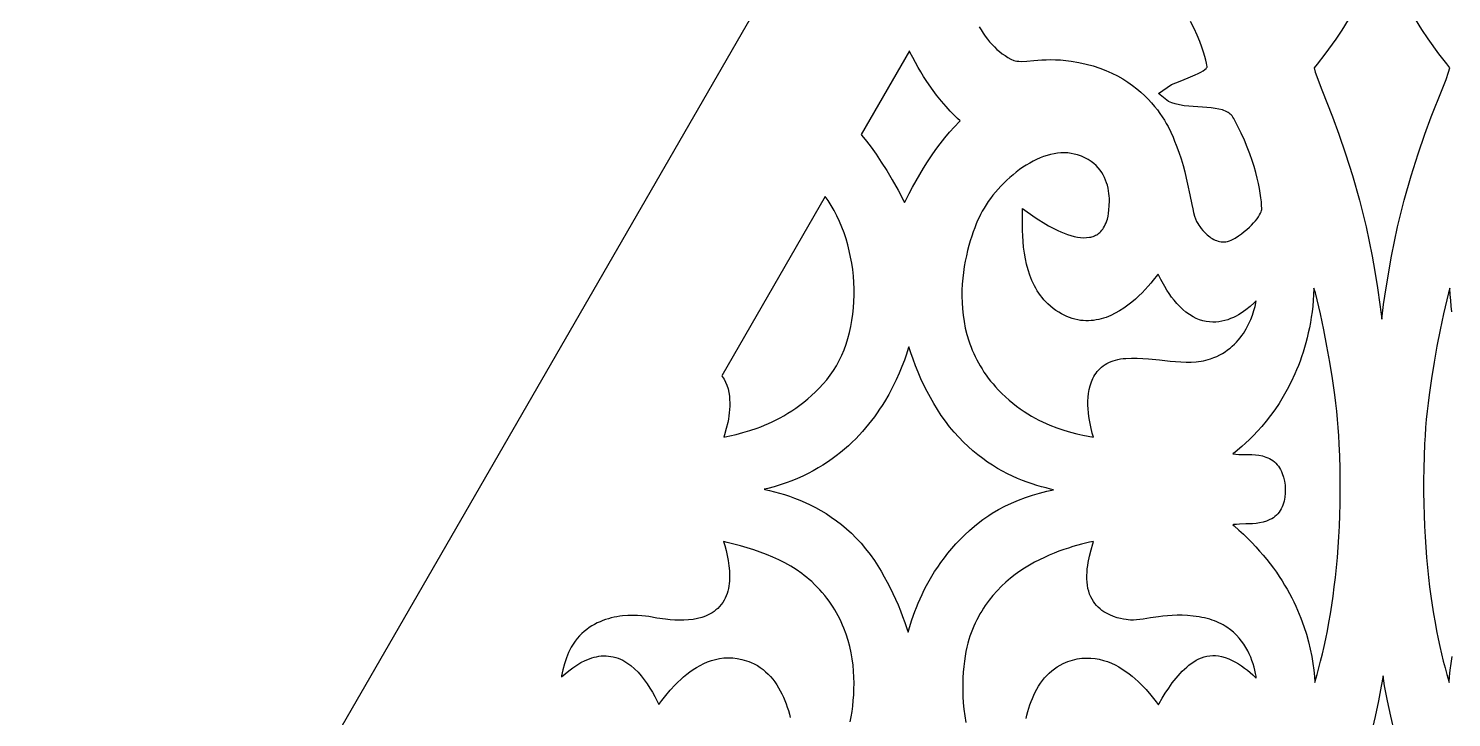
# Model space of a CAD drawing. Extents: x -70 to 70, y -120 to 124.
# Drawn here: x -70.4 to 3.6, y 30.6 to 66.4 of the extents above; entities that cross this region are included whole.
import ezdxf

# ---------------------------------------------------------------- set-up
doc = ezdxf.new("R2010")
doc.units = 0
doc.header["$MEASUREMENT"] = 0
doc.layers.add('LAYER_1', color=18, linetype='CONTINUOUS')

msp = doc.modelspace()

# ---------------------------------------------------------------- linework, layer by layer
at = {"layer": 'LAYER_1'}
for points in [[(-70.39, 1.95), (0, 123.868), (70.39, 1.95)], [(-20.983, 66.493), (-20.88, 66.326), (-20.774, 66.165), (-20.664, 66.008), (-20.55, 65.858), (-20.432, 65.713), (-20.31, 65.576), (-20.183, 65.445), (-20.052, 65.321), (-19.917, 65.205), (-19.776, 65.096), (-19.631, 64.995), (-19.48, 64.903), (-19.324, 64.819), (-19.169, 64.747), (-19.101, 64.724), (-19.021, 64.709), (-18.918, 64.7), (-18.798, 64.698), (-18.495, 64.712), (-18.135, 64.74), (-17.722, 64.769), (-17.494, 64.78), (-17.256, 64.785), (-17.006, 64.782), (-16.745, 64.77), (-16.474, 64.747), (-16.192, 64.712), (-15.795, 64.642), (-15.416, 64.558), (-15.056, 64.458), (-14.713, 64.346), (-14.388, 64.221), (-14.08, 64.084), (-13.788, 63.938), (-13.513, 63.783), (-13.254, 63.62), (-13.011, 63.45), (-12.783, 63.275), (-12.57, 63.095), (-12.372, 62.912), (-12.187, 62.728), (-12.016, 62.542), (-11.858, 62.356), (-11.713, 62.172), (-11.58, 61.99), (-11.459, 61.812), (-11.349, 61.639), (-11.25, 61.471), (-11.16, 61.309), (-11.013, 61.015), (-10.899, 60.759), (-10.818, 60.553), (-10.742, 60.338), (-10.607, 59.981), (-10.486, 59.625), (-10.381, 59.281), (-10.289, 58.949), (-10.21, 58.63), (-10.141, 58.324), (-10.025, 57.761), (-9.926, 57.262), (-9.88, 57.041), (-9.832, 56.841), (-9.783, 56.662), (-9.732, 56.508), (-9.678, 56.379), (-9.617, 56.268), (-9.566, 56.19), (-9.512, 56.113), (-9.44, 56.018), (-9.351, 55.912), (-9.247, 55.8), (-9.129, 55.688), (-8.997, 55.581), (-8.931, 55.534), (-8.86, 55.489), (-8.787, 55.449), (-8.713, 55.413), (-8.637, 55.382), (-8.56, 55.357), (-8.482, 55.337), (-8.403, 55.324), (-8.321, 55.318), (-8.238, 55.319), (-8.153, 55.328), (-8.064, 55.344), (-7.972, 55.371), (-7.876, 55.408), (-7.775, 55.456), (-7.668, 55.519), (-7.505, 55.627), (-7.348, 55.739), (-7.2, 55.853), (-7.062, 55.967), (-6.935, 56.081), (-6.818, 56.194), (-6.711, 56.306), (-6.617, 56.414), (-6.533, 56.52), (-6.462, 56.621), (-6.403, 56.715), (-6.357, 56.803), (-6.323, 56.881), (-6.301, 56.947), (-6.291, 57), (-6.288, 57.047), (-6.295, 57.211), (-6.31, 57.403), (-6.333, 57.615), (-6.365, 57.844), (-6.407, 58.09), (-6.459, 58.352), (-6.523, 58.631), (-6.599, 58.924), (-6.688, 59.232), (-6.791, 59.554), (-6.908, 59.889), (-7.042, 60.236), (-7.191, 60.595), (-7.359, 60.966), (-7.544, 61.347), (-7.746, 61.734), (-7.787, 61.803), (-7.829, 61.86), (-7.876, 61.913), (-7.926, 61.96), (-7.982, 62.004), (-8.042, 62.044), (-8.108, 62.081), (-8.179, 62.115), (-8.256, 62.146), (-8.335, 62.172), (-8.517, 62.219), (-8.713, 62.255), (-8.922, 62.281), (-9.376, 62.315), (-9.848, 62.343), (-10.088, 62.362), (-10.326, 62.39), (-10.562, 62.43), (-10.791, 62.485), (-10.971, 62.544), (-11.139, 62.609), (-11.659, 63.025), (-10.981, 63.492), (-10.526, 63.67), (-10.11, 63.834), (-9.744, 63.989), (-9.589, 64.062), (-9.452, 64.135), (-9.337, 64.204), (-9.247, 64.269), (-9.178, 64.331), (-9.16, 64.352), (-9.145, 64.373), (-9.135, 64.389), (-9.129, 64.402), (-9.127, 64.411), (-9.126, 64.411), (-9.127, 64.422), (-9.136, 64.491), (-9.157, 64.607), (-9.193, 64.761), (-9.244, 64.953), (-9.314, 65.179), (-9.402, 65.438), (-9.512, 65.728), (-9.645, 66.049), (-9.803, 66.399), (-9.988, 66.776)], [(-1.796, 66.856), (-2.124, 66.325), (-2.441, 65.849), (-3.004, 65.079), (-3.417, 64.558), (-3.568, 64.364), (-3.512, 64.133), (-3.17, 63.226), (-2.612, 61.815), (-2.281, 60.92), (-1.93, 59.901), (-1.57, 58.759), (-1.213, 57.491), (-0.87, 56.099), (-0.552, 54.582), (-0.405, 53.775), (-0.269, 52.937), (-0.145, 52.068), (-0.05, 51.305), (0.043, 52.066), (0.168, 52.936), (0.45, 54.579), (0.768, 56.096), (1.112, 57.489), (1.47, 58.757), (1.832, 59.9), (2.184, 60.919), (2.518, 61.814), (3.081, 63.228), (3.287, 63.747), (3.424, 64.131), (3.483, 64.365), (3.331, 64.562), (2.918, 65.089), (2.354, 65.868), (2.036, 66.348), (1.706, 66.883)], [(3.592, 51.692), (3.558, 51.981), (3.53, 52.275), (3.509, 52.576), (3.494, 52.882), (3.493, 52.919), (3.417, 52.665), (3.322, 52.309), (3.236, 51.95), (3.156, 51.588), (2.981, 50.749), (2.815, 49.907), (2.663, 49.063), (2.525, 48.218), (2.405, 47.37), (2.352, 46.947), (2.305, 46.523), (2.263, 46.098), (2.227, 45.674), (2.198, 45.249), (2.175, 44.824), (2.149, 44.177), (2.132, 43.543), (2.123, 42.921), (2.123, 42.311), (2.13, 41.714), (2.145, 41.129), (2.168, 40.557), (2.197, 39.998), (2.232, 39.451), (2.274, 38.917), (2.322, 38.397), (2.376, 37.889), (2.434, 37.394), (2.498, 36.913), (2.566, 36.444), (2.638, 35.989), (2.715, 35.547), (2.795, 35.119), (2.878, 34.704), (2.964, 34.303), (3.053, 33.915), (3.144, 33.541), (3.237, 33.181), (3.331, 32.835), (3.427, 32.502), (3.448, 32.434), (3.469, 32.739), (3.502, 33.07), (3.548, 33.417), (3.607, 33.779)], [(-27.674, 30.387), (-27.626, 30.648), (-27.584, 30.919), (-27.548, 31.199), (-27.518, 31.486), (-27.496, 31.781), (-27.483, 32.082), (-27.479, 32.388), (-27.486, 32.699), (-27.503, 33.014), (-27.533, 33.331), (-27.575, 33.651), (-27.631, 33.972), (-27.702, 34.294), (-27.788, 34.615), (-27.89, 34.936), (-28.009, 35.257), (-28.075, 35.414), (-28.145, 35.572), (-28.221, 35.729), (-28.301, 35.885), (-28.386, 36.041), (-28.476, 36.195), (-28.571, 36.349), (-28.672, 36.501), (-28.778, 36.652), (-28.889, 36.801), (-29.006, 36.95), (-29.129, 37.096), (-29.257, 37.242), (-29.392, 37.385), (-29.533, 37.527), (-29.679, 37.667), (-29.805, 37.78), (-29.934, 37.889), (-30.066, 37.994), (-30.2, 38.095), (-30.481, 38.29), (-30.772, 38.471), (-31.073, 38.64), (-31.383, 38.796), (-31.701, 38.942), (-32.027, 39.077), (-32.359, 39.202), (-32.696, 39.318), (-33.037, 39.426), (-33.381, 39.525), (-33.728, 39.618), (-34.074, 39.704), (-34.26, 39.746), (-34.201, 39.541), (-34.134, 39.286), (-34.074, 39.026), (-34.023, 38.761), (-33.983, 38.494), (-33.957, 38.227), (-33.946, 37.96), (-33.954, 37.699), (-33.966, 37.565), (-33.983, 37.435), (-34.007, 37.307), (-34.037, 37.18), (-34.075, 37.055), (-34.12, 36.933), (-34.172, 36.814), (-34.233, 36.697), (-34.303, 36.585), (-34.381, 36.477), (-34.469, 36.375), (-34.565, 36.279), (-34.658, 36.197), (-34.754, 36.123), (-34.854, 36.055), (-34.957, 35.994), (-35.062, 35.939), (-35.17, 35.89), (-35.279, 35.846), (-35.394, 35.807), (-35.618, 35.746), (-35.85, 35.702), (-36.085, 35.675), (-36.323, 35.661), (-36.561, 35.659), (-36.799, 35.668), (-37.036, 35.686), (-37.272, 35.711), (-37.726, 35.775), (-38.153, 35.85), (-38.319, 35.876), (-38.512, 35.898), (-38.733, 35.912), (-38.977, 35.916), (-39.24, 35.907), (-39.519, 35.883), (-39.66, 35.865), (-39.804, 35.841), (-39.95, 35.813), (-40.096, 35.779), (-40.243, 35.74), (-40.39, 35.694), (-40.536, 35.643), (-40.681, 35.584), (-40.824, 35.519), (-40.966, 35.447), (-41.105, 35.368), (-41.241, 35.28), (-41.373, 35.185), (-41.502, 35.081), (-41.627, 34.969), (-41.748, 34.847), (-41.863, 34.716), (-41.974, 34.575), (-42.079, 34.423), (-42.179, 34.26), (-42.251, 34.126), (-42.317, 33.989), (-42.378, 33.847), (-42.433, 33.702), (-42.484, 33.554), (-42.529, 33.405), (-42.611, 33.093), (-42.678, 32.775), (-42.689, 32.714), (-42.5, 32.879), (-42.305, 33.039), (-42.102, 33.19), (-41.892, 33.33), (-41.675, 33.458), (-41.452, 33.571), (-41.226, 33.664), (-41.106, 33.705), (-40.987, 33.739), (-40.866, 33.767), (-40.744, 33.789), (-40.621, 33.804), (-40.497, 33.811), (-40.372, 33.811), (-40.246, 33.803), (-40.12, 33.786), (-39.994, 33.76), (-39.866, 33.726), (-39.743, 33.684), (-39.623, 33.635), (-39.506, 33.58), (-39.394, 33.519), (-39.285, 33.453), (-39.18, 33.382), (-39.076, 33.304), (-38.886, 33.141), (-38.706, 32.961), (-38.538, 32.769), (-38.38, 32.566), (-38.233, 32.356), (-38.094, 32.14), (-37.963, 31.92), (-37.838, 31.697), (-37.626, 31.288), (-37.472, 31.495), (-37.266, 31.757), (-37.033, 32.033), (-36.776, 32.311), (-36.635, 32.452), (-36.49, 32.59), (-36.338, 32.725), (-36.179, 32.855), (-36.014, 32.981), (-35.843, 33.101), (-35.665, 33.214), (-35.481, 33.318), (-35.291, 33.413), (-35.094, 33.497), (-34.89, 33.569), (-34.681, 33.628), (-34.465, 33.672), (-34.244, 33.7), (-34.018, 33.711), (-33.787, 33.703), (-33.552, 33.676), (-33.313, 33.628), (-33.075, 33.56), (-32.95, 33.516), (-32.826, 33.467), (-32.663, 33.392), (-32.505, 33.305), (-32.354, 33.208), (-32.21, 33.102), (-32.074, 32.988), (-31.945, 32.865), (-31.823, 32.736), (-31.708, 32.599), (-31.599, 32.456), (-31.497, 32.308), (-31.402, 32.154), (-31.312, 31.996), (-31.228, 31.833), (-31.151, 31.666), (-31.078, 31.496), (-31.011, 31.322), (-30.95, 31.146), (-30.893, 30.968), (-30.842, 30.787), (-30.795, 30.604)], [(-18.542, 30.558), (-18.499, 30.738), (-18.451, 30.916), (-18.399, 31.091), (-18.342, 31.264), (-18.279, 31.435), (-18.212, 31.603), (-18.139, 31.768), (-18.06, 31.929), (-17.975, 32.086), (-17.885, 32.239), (-17.788, 32.387), (-17.685, 32.529), (-17.575, 32.666), (-17.458, 32.796), (-17.335, 32.92), (-17.204, 33.036), (-17.066, 33.144), (-16.921, 33.243), (-16.769, 33.333), (-16.611, 33.412), (-16.487, 33.467), (-16.365, 33.515), (-16.243, 33.556), (-16.119, 33.594), (-15.882, 33.649), (-15.644, 33.684), (-15.41, 33.699), (-15.179, 33.694), (-14.954, 33.672), (-14.733, 33.633), (-14.519, 33.578), (-14.31, 33.51), (-14.107, 33.429), (-13.911, 33.337), (-13.721, 33.235), (-13.537, 33.124), (-13.36, 33.005), (-13.188, 32.88), (-13.024, 32.75), (-12.866, 32.615), (-12.714, 32.477), (-12.568, 32.336), (-12.299, 32.055), (-12.057, 31.776), (-11.842, 31.51), (-11.663, 31.272), (-11.624, 31.341), (-11.47, 31.605), (-11.304, 31.873), (-11.127, 32.141), (-10.938, 32.403), (-10.739, 32.658), (-10.53, 32.897), (-10.419, 33.013), (-10.307, 33.123), (-10.191, 33.227), (-10.072, 33.326), (-9.95, 33.418), (-9.824, 33.503), (-9.694, 33.58), (-9.561, 33.648), (-9.424, 33.707), (-9.283, 33.756), (-9.138, 33.793), (-8.99, 33.818), (-8.839, 33.829), (-8.686, 33.826), (-8.531, 33.809), (-8.378, 33.776), (-8.19, 33.719), (-8.009, 33.652), (-7.833, 33.574), (-7.663, 33.486), (-7.499, 33.391), (-7.339, 33.288), (-7.185, 33.178), (-7.034, 33.063), (-6.889, 32.943), (-6.746, 32.818), (-6.572, 32.655), (-6.587, 32.751), (-6.615, 32.902), (-6.65, 33.061), (-6.692, 33.225), (-6.741, 33.393), (-6.798, 33.563), (-6.863, 33.735), (-6.938, 33.908), (-7.022, 34.079), (-7.115, 34.249), (-7.22, 34.416), (-7.335, 34.579), (-7.463, 34.737), (-7.602, 34.889), (-7.755, 35.034), (-7.921, 35.171), (-8.105, 35.302), (-8.198, 35.362), (-8.299, 35.42), (-8.403, 35.476), (-8.512, 35.529), (-8.625, 35.579), (-8.742, 35.626), (-8.864, 35.67), (-8.991, 35.711), (-9.122, 35.748), (-9.259, 35.782), (-9.401, 35.812), (-9.547, 35.838), (-9.85, 35.879), (-10.141, 35.905), (-10.42, 35.917), (-10.689, 35.918), (-10.947, 35.909), (-11.194, 35.892), (-11.43, 35.869), (-11.654, 35.841), (-12.076, 35.779), (-12.454, 35.72), (-12.631, 35.696), (-12.799, 35.679), (-12.962, 35.67), (-13.11, 35.674), (-13.227, 35.682), (-13.338, 35.694), (-13.475, 35.715), (-13.634, 35.747), (-13.811, 35.792), (-14, 35.854), (-14.194, 35.935), (-14.297, 35.986), (-14.397, 36.041), (-14.496, 36.104), (-14.595, 36.173), (-14.691, 36.25), (-14.784, 36.334), (-14.874, 36.427), (-14.959, 36.528), (-15.039, 36.638), (-15.112, 36.757), (-15.178, 36.884), (-15.235, 37.02), (-15.284, 37.164), (-15.323, 37.317), (-15.352, 37.478), (-15.371, 37.647), (-15.379, 37.821), (-15.379, 37.993), (-15.372, 38.163), (-15.358, 38.332), (-15.337, 38.5), (-15.31, 38.668), (-15.245, 38.994), (-15.164, 39.316), (-15.074, 39.632), (-15.036, 39.756), (-15.236, 39.713), (-15.652, 39.611), (-16.105, 39.485), (-16.34, 39.412), (-16.582, 39.332), (-16.829, 39.244), (-17.08, 39.148), (-17.334, 39.043), (-17.59, 38.929), (-17.846, 38.806), (-18.103, 38.672), (-18.359, 38.529), (-18.613, 38.374), (-18.864, 38.209), (-19.111, 38.031), (-19.354, 37.842), (-19.591, 37.64), (-19.821, 37.425), (-20.045, 37.197), (-20.26, 36.955), (-20.466, 36.698), (-20.663, 36.425), (-20.756, 36.285), (-20.847, 36.139), (-20.935, 35.99), (-21.02, 35.836), (-21.102, 35.678), (-21.181, 35.517), (-21.257, 35.35), (-21.329, 35.18), (-21.397, 35.004), (-21.462, 34.826), (-21.515, 34.659), (-21.567, 34.472), (-21.617, 34.263), (-21.664, 34.036), (-21.707, 33.792), (-21.745, 33.531), (-21.778, 33.256), (-21.803, 32.967), (-21.822, 32.667), (-21.831, 32.356), (-21.832, 32.036), (-21.823, 31.708), (-21.802, 31.374), (-21.771, 31.035), (-21.726, 30.692), (-21.669, 30.346)], [(0.606, 29.853), (0.414, 30.68), (0.245, 31.478), (0.098, 32.249), (0.014, 32.771), (-0.075, 32.24), (-0.222, 31.468), (-0.393, 30.668), (-0.588, 29.841)]]:
    msp.add_lwpolyline(points, dxfattribs=at)
for points in [[(-24.574, 65.175), (-24.605, 65.237), (-27.113, 60.892), (-27.067, 60.837), (-26.841, 60.553), (-26.598, 60.231), (-26.339, 59.869), (-26.067, 59.467), (-25.784, 59.023), (-25.491, 58.536), (-25.19, 58.005), (-24.885, 57.429), (-24.854, 57.366), (-24.796, 57.485), (-24.624, 57.824), (-24.445, 58.161), (-24.26, 58.495), (-24.069, 58.827), (-23.87, 59.154), (-23.664, 59.478), (-23.451, 59.796), (-23.23, 60.109), (-23, 60.416), (-22.763, 60.716), (-22.516, 61.01), (-22.261, 61.295), (-21.997, 61.572), (-21.962, 61.606), (-22.103, 61.73), (-22.28, 61.9), (-22.479, 62.104), (-22.699, 62.344), (-22.937, 62.623), (-23.19, 62.941), (-23.455, 63.3), (-23.728, 63.7), (-23.868, 63.918), (-24.009, 64.147), (-24.15, 64.386), (-24.291, 64.638), (-24.433, 64.9)], [(-17.61, 52.308), (-17.707, 52.421), (-17.798, 52.538), (-17.883, 52.658), (-17.963, 52.782), (-18.038, 52.909), (-18.109, 53.039), (-18.174, 53.171), (-18.236, 53.308), (-18.344, 53.581), (-18.436, 53.864), (-18.513, 54.152), (-18.577, 54.444), (-18.628, 54.739), (-18.667, 55.035), (-18.696, 55.331), (-18.716, 55.625), (-18.728, 55.915), (-18.733, 56.202), (-18.729, 57.061), (-18.066, 56.592), (-17.881, 56.467), (-17.645, 56.318), (-17.368, 56.156), (-17.057, 55.991), (-16.895, 55.913), (-16.727, 55.838), (-16.556, 55.768), (-16.383, 55.706), (-16.211, 55.651), (-16.039, 55.606), (-15.87, 55.571), (-15.706, 55.548), (-15.546, 55.537), (-15.394, 55.539), (-15.246, 55.556), (-15.181, 55.569), (-15.115, 55.586), (-15.05, 55.606), (-14.988, 55.63), (-14.928, 55.659), (-14.87, 55.691), (-14.814, 55.727), (-14.76, 55.768), (-14.707, 55.813), (-14.655, 55.864), (-14.605, 55.921), (-14.557, 55.984), (-14.51, 56.053), (-14.465, 56.13), (-14.422, 56.213), (-14.382, 56.305), (-14.344, 56.404), (-14.311, 56.505), (-14.278, 56.647), (-14.253, 56.791), (-14.23, 56.977), (-14.213, 57.196), (-14.208, 57.444), (-14.211, 57.571), (-14.219, 57.704), (-14.233, 57.84), (-14.253, 57.978), (-14.28, 58.117), (-14.313, 58.256), (-14.354, 58.394), (-14.404, 58.531), (-14.462, 58.665), (-14.529, 58.797), (-14.606, 58.925), (-14.693, 59.049), (-14.792, 59.169), (-14.902, 59.284), (-15.025, 59.393), (-15.162, 59.497), (-15.314, 59.594), (-15.482, 59.683), (-15.667, 59.765), (-15.869, 59.837), (-16.036, 59.883), (-16.204, 59.916), (-16.375, 59.936), (-16.549, 59.944), (-16.724, 59.939), (-16.902, 59.923), (-17.081, 59.896), (-17.262, 59.857), (-17.443, 59.807), (-17.626, 59.748), (-17.808, 59.678), (-17.99, 59.598), (-18.171, 59.509), (-18.351, 59.411), (-18.53, 59.306), (-18.706, 59.192), (-18.88, 59.071), (-19.051, 58.943), (-19.218, 58.809), (-19.382, 58.669), (-19.542, 58.524), (-19.697, 58.375), (-19.847, 58.221), (-19.992, 58.063), (-20.131, 57.903), (-20.263, 57.74), (-20.389, 57.575), (-20.509, 57.408), (-20.621, 57.241), (-20.725, 57.074), (-20.821, 56.907), (-20.909, 56.74), (-20.981, 56.593), (-21.056, 56.429), (-21.133, 56.248), (-21.21, 56.052), (-21.288, 55.842), (-21.365, 55.617), (-21.44, 55.38), (-21.513, 55.131), (-21.581, 54.871), (-21.644, 54.6), (-21.702, 54.32), (-21.753, 54.031), (-21.797, 53.735), (-21.832, 53.431), (-21.857, 53.121), (-21.873, 52.806), (-21.877, 52.486), (-21.869, 52.162), (-21.847, 51.835), (-21.813, 51.505), (-21.763, 51.175), (-21.697, 50.843), (-21.615, 50.511), (-21.516, 50.178), (-21.46, 50.015), (-21.399, 49.85), (-21.333, 49.686), (-21.262, 49.523), (-21.186, 49.36), (-21.105, 49.197), (-21.018, 49.036), (-20.927, 48.875), (-20.829, 48.716), (-20.726, 48.557), (-20.618, 48.4), (-20.503, 48.244), (-20.383, 48.089), (-20.256, 47.935), (-20.123, 47.783), (-19.983, 47.633), (-19.795, 47.442), (-19.606, 47.262), (-19.415, 47.092), (-19.224, 46.932), (-19.031, 46.782), (-18.838, 46.641), (-18.645, 46.508), (-18.452, 46.384), (-18.259, 46.268), (-18.066, 46.16), (-17.875, 46.06), (-17.684, 45.966), (-17.495, 45.879), (-17.31, 45.799), (-16.939, 45.656), (-16.581, 45.535), (-16.235, 45.433), (-15.903, 45.347), (-15.589, 45.276), (-15.039, 45.168), (-15.1, 45.386), (-15.177, 45.706), (-15.245, 46.059), (-15.274, 46.249), (-15.297, 46.443), (-15.314, 46.64), (-15.323, 46.841), (-15.324, 47.043), (-15.314, 47.246), (-15.293, 47.449), (-15.259, 47.65), (-15.211, 47.848), (-15.146, 48.042), (-15.066, 48.226), (-15.015, 48.321), (-14.962, 48.41), (-14.903, 48.496), (-14.838, 48.579), (-14.768, 48.659), (-14.692, 48.736), (-14.611, 48.808), (-14.524, 48.876), (-14.432, 48.94), (-14.334, 48.998), (-14.23, 49.052), (-14.121, 49.1), (-14.007, 49.142), (-13.888, 49.179), (-13.764, 49.21), (-13.634, 49.235), (-13.499, 49.254), (-13.357, 49.268), (-13.063, 49.281), (-12.768, 49.28), (-12.474, 49.267), (-12.182, 49.246), (-11.608, 49.188), (-11.042, 49.127), (-10.765, 49.102), (-10.492, 49.084), (-10.223, 49.075), (-9.959, 49.077), (-9.698, 49.094), (-9.573, 49.107), (-9.447, 49.125), (-9.322, 49.147), (-9.199, 49.174), (-9.077, 49.206), (-8.957, 49.243), (-8.788, 49.305), (-8.628, 49.372), (-8.475, 49.446), (-8.33, 49.526), (-8.193, 49.611), (-8.062, 49.702), (-7.939, 49.797), (-7.822, 49.897), (-7.711, 50), (-7.606, 50.107), (-7.508, 50.217), (-7.415, 50.33), (-7.328, 50.446), (-7.246, 50.563), (-7.17, 50.682), (-7.1, 50.8), (-6.972, 51.044), (-6.863, 51.284), (-6.773, 51.519), (-6.699, 51.746), (-6.64, 51.959), (-6.595, 52.156), (-6.576, 52.255), (-6.692, 52.144), (-6.899, 51.962), (-7.122, 51.785), (-7.243, 51.698), (-7.367, 51.615), (-7.496, 51.536), (-7.628, 51.462), (-7.766, 51.393), (-7.907, 51.331), (-8.053, 51.276), (-8.203, 51.229), (-8.357, 51.192), (-8.515, 51.165), (-8.677, 51.149), (-8.841, 51.146), (-9.009, 51.156), (-9.178, 51.18), (-9.348, 51.219), (-9.519, 51.273), (-9.691, 51.344), (-9.861, 51.431), (-10.05, 51.546), (-10.228, 51.674), (-10.396, 51.813), (-10.553, 51.962), (-10.702, 52.119), (-10.842, 52.283), (-10.974, 52.454), (-11.099, 52.63), (-11.217, 52.81), (-11.33, 52.994), (-11.536, 53.364), (-11.679, 53.644), (-11.711, 53.6), (-11.928, 53.323), (-12.056, 53.169), (-12.195, 53.01), (-12.345, 52.846), (-12.505, 52.679), (-12.676, 52.512), (-12.857, 52.346), (-13.048, 52.184), (-13.248, 52.026), (-13.458, 51.877), (-13.676, 51.737), (-13.904, 51.609), (-14.14, 51.494), (-14.381, 51.397), (-14.509, 51.354), (-14.637, 51.317), (-14.766, 51.286), (-14.897, 51.26), (-15.03, 51.24), (-15.164, 51.226), (-15.3, 51.219), (-15.438, 51.219), (-15.576, 51.227), (-15.716, 51.242), (-15.856, 51.265), (-15.997, 51.296), (-16.138, 51.335), (-16.28, 51.383), (-16.422, 51.44), (-16.563, 51.505), (-16.704, 51.58), (-16.844, 51.664), (-16.985, 51.757), (-17.124, 51.86), (-17.263, 51.972), (-17.401, 52.095), (-17.508, 52.199)], [(-34.349, 48.359), (-34.328, 48.331), (-34.237, 48.189), (-34.157, 48.034), (-34.088, 47.867), (-34.031, 47.689), (-33.988, 47.498), (-33.959, 47.298), (-33.945, 47.124), (-33.939, 46.953), (-33.94, 46.782), (-33.949, 46.612), (-33.964, 46.443), (-33.986, 46.275), (-34.013, 46.108), (-34.045, 45.94), (-34.121, 45.615), (-34.212, 45.294), (-34.25, 45.176), (-34.241, 45.178), (-33.939, 45.242), (-33.614, 45.317), (-33.268, 45.407), (-32.904, 45.515), (-32.523, 45.644), (-32.331, 45.715), (-32.134, 45.794), (-31.934, 45.879), (-31.733, 45.97), (-31.53, 46.069), (-31.326, 46.175), (-31.121, 46.289), (-30.915, 46.411), (-30.709, 46.542), (-30.503, 46.682), (-30.298, 46.83), (-30.093, 46.989), (-29.889, 47.157), (-29.687, 47.335), (-29.487, 47.524), (-29.289, 47.725), (-29.093, 47.936), (-28.902, 48.158), (-28.72, 48.39), (-28.551, 48.633), (-28.396, 48.887), (-28.252, 49.151), (-28.121, 49.425), (-28.001, 49.709), (-27.895, 50.001), (-27.8, 50.301), (-27.718, 50.607), (-27.647, 50.92), (-27.589, 51.238), (-27.543, 51.56), (-27.509, 51.886), (-27.486, 52.215), (-27.476, 52.546), (-27.477, 52.878), (-27.49, 53.211), (-27.515, 53.543), (-27.551, 53.875), (-27.598, 54.204), (-27.656, 54.53), (-27.726, 54.853), (-27.806, 55.171), (-27.897, 55.484), (-27.999, 55.791), (-28.112, 56.091), (-28.235, 56.384), (-28.368, 56.668), (-28.511, 56.942), (-28.664, 57.207), (-28.826, 57.461), (-28.974, 57.669)], [(-2.349, 46.098), (-2.391, 46.523), (-2.438, 46.947), (-2.491, 47.37), (-2.611, 48.218), (-2.748, 49.063), (-2.901, 49.907), (-3.066, 50.749), (-3.242, 51.588), (-3.322, 51.95), (-3.408, 52.309), (-3.502, 52.665), (-3.578, 52.919), (-3.579, 52.882), (-3.594, 52.576), (-3.616, 52.275), (-3.643, 51.981), (-3.677, 51.692), (-3.717, 51.409), (-3.763, 51.132), (-3.813, 50.861), (-3.869, 50.595), (-3.93, 50.335), (-3.996, 50.081), (-4.066, 49.832), (-4.14, 49.589), (-4.219, 49.351), (-4.301, 49.119), (-4.387, 48.893), (-4.476, 48.672), (-4.569, 48.455), (-4.762, 48.042), (-4.965, 47.649), (-5.176, 47.278), (-5.393, 46.928), (-5.614, 46.599), (-5.838, 46.29), (-6.063, 46.002), (-6.286, 45.734), (-6.507, 45.485), (-6.722, 45.257), (-6.931, 45.047), (-7.132, 44.857), (-7.323, 44.685), (-7.665, 44.398), (-7.786, 44.305), (-7.783, 44.304), (-7.637, 44.289), (-7.482, 44.28), (-7.146, 44.275), (-6.799, 44.268), (-6.617, 44.255), (-6.434, 44.233), (-6.251, 44.196), (-6.073, 44.142), (-5.979, 44.103), (-5.889, 44.061), (-5.802, 44.011), (-5.716, 43.953), (-5.635, 43.889), (-5.56, 43.818), (-5.491, 43.741), (-5.428, 43.66), (-5.371, 43.574), (-5.319, 43.485), (-5.272, 43.392), (-5.229, 43.293), (-5.161, 43.099), (-5.111, 42.894), (-5.079, 42.684), (-5.065, 42.471), (-5.069, 42.259), (-5.091, 42.048), (-5.132, 41.846), (-5.161, 41.742), (-5.195, 41.644), (-5.234, 41.548), (-5.279, 41.455), (-5.33, 41.365), (-5.388, 41.28), (-5.453, 41.198), (-5.524, 41.122), (-5.603, 41.052), (-5.687, 40.99), (-5.774, 40.936), (-5.866, 40.888), (-6.04, 40.814), (-6.221, 40.759), (-6.403, 40.72), (-6.584, 40.694), (-6.765, 40.678), (-7.112, 40.663), (-7.451, 40.653), (-7.61, 40.643), (-7.763, 40.628), (-7.795, 40.623), (-7.724, 40.563), (-7.48, 40.349), (-7.246, 40.132), (-7.021, 39.915), (-6.805, 39.696), (-6.598, 39.477), (-6.399, 39.257), (-6.209, 39.036), (-6.027, 38.815), (-5.853, 38.594), (-5.687, 38.373), (-5.529, 38.151), (-5.378, 37.93), (-5.235, 37.709), (-5.099, 37.489), (-4.97, 37.269), (-4.848, 37.05), (-4.733, 36.832), (-4.625, 36.615), (-4.522, 36.399), (-4.426, 36.184), (-4.252, 35.762), (-4.101, 35.345), (-3.97, 34.938), (-3.86, 34.54), (-3.768, 34.153), (-3.693, 33.779), (-3.633, 33.417), (-3.588, 33.07), (-3.555, 32.739), (-3.533, 32.434), (-3.512, 32.502), (-3.417, 32.835), (-3.322, 33.181), (-3.229, 33.541), (-3.138, 33.915), (-3.049, 34.303), (-2.963, 34.704), (-2.88, 35.119), (-2.8, 35.547), (-2.724, 35.989), (-2.652, 36.444), (-2.583, 36.913), (-2.52, 37.394), (-2.461, 37.889), (-2.408, 38.397), (-2.36, 38.917), (-2.318, 39.451), (-2.282, 39.998), (-2.253, 40.557), (-2.231, 41.129), (-2.216, 41.714), (-2.208, 42.311), (-2.209, 42.921), (-2.217, 43.543), (-2.234, 44.177), (-2.26, 44.824), (-2.283, 45.249), (-2.313, 45.674)], [(-22.186, 39.623), (-21.963, 39.859), (-21.727, 40.092), (-21.478, 40.322), (-21.217, 40.55), (-20.943, 40.773), (-20.789, 40.89), (-20.632, 41.003), (-20.473, 41.111), (-20.309, 41.216), (-19.979, 41.409), (-19.639, 41.586), (-19.29, 41.749), (-18.935, 41.896), (-18.573, 42.03), (-18.207, 42.152), (-17.837, 42.262), (-17.463, 42.361), (-17.12, 42.442), (-17.27, 42.476), (-17.503, 42.532), (-17.74, 42.596), (-17.982, 42.666), (-18.228, 42.745), (-18.477, 42.832), (-18.73, 42.927), (-18.985, 43.032), (-19.241, 43.147), (-19.5, 43.271), (-19.759, 43.406), (-20.018, 43.552), (-20.277, 43.71), (-20.536, 43.879), (-20.793, 44.061), (-21.048, 44.256), (-21.301, 44.464), (-21.551, 44.685), (-21.798, 44.921), (-22.041, 45.171), (-22.278, 45.436), (-22.511, 45.716), (-22.733, 46.005), (-22.944, 46.301), (-23.144, 46.604), (-23.335, 46.914), (-23.515, 47.23), (-23.686, 47.551), (-23.848, 47.877), (-24.001, 48.208), (-24.145, 48.542), (-24.281, 48.88), (-24.41, 49.22), (-24.53, 49.562), (-24.633, 49.873), (-24.662, 49.776), (-24.755, 49.489), (-24.864, 49.179), (-24.99, 48.85), (-25.133, 48.505), (-25.295, 48.146), (-25.477, 47.776), (-25.679, 47.397), (-25.903, 47.014), (-26.025, 46.819), (-26.152, 46.625), (-26.285, 46.43), (-26.424, 46.236), (-26.569, 46.042), (-26.721, 45.849), (-26.88, 45.657), (-27.045, 45.467), (-27.217, 45.278), (-27.396, 45.092), (-27.583, 44.908), (-27.776, 44.727), (-27.977, 44.55), (-28.186, 44.376), (-28.402, 44.206), (-28.625, 44.04), (-28.857, 43.879), (-29.097, 43.722), (-29.345, 43.572), (-29.601, 43.426), (-29.866, 43.287), (-30.138, 43.154), (-30.42, 43.028), (-30.71, 42.909), (-31.009, 42.797), (-31.317, 42.693), (-31.633, 42.597), (-31.959, 42.51), (-32.146, 42.466), (-32.113, 42.459), (-31.867, 42.402), (-31.616, 42.338), (-31.361, 42.267), (-31.1, 42.188), (-30.836, 42.1), (-30.569, 42.004), (-30.299, 41.897), (-30.027, 41.781), (-29.754, 41.653), (-29.481, 41.515), (-29.208, 41.364), (-28.936, 41.201), (-28.665, 41.024), (-28.397, 40.834), (-28.132, 40.63), (-27.87, 40.411), (-27.613, 40.177), (-27.362, 39.927), (-27.116, 39.66), (-26.877, 39.377), (-26.645, 39.076), (-26.422, 38.759), (-26.243, 38.484), (-26.073, 38.206), (-25.909, 37.923), (-25.753, 37.636), (-25.604, 37.345), (-25.461, 37.052), (-25.325, 36.755), (-25.195, 36.455), (-25.071, 36.153), (-24.954, 35.849), (-24.841, 35.542), (-24.735, 35.235), (-24.67, 35.036), (-24.596, 35.29), (-24.469, 35.689), (-24.32, 36.108), (-24.235, 36.327), (-24.144, 36.549), (-24.047, 36.775), (-23.942, 37.004), (-23.829, 37.236), (-23.707, 37.471), (-23.578, 37.708), (-23.439, 37.946), (-23.291, 38.186), (-23.133, 38.426), (-22.966, 38.666), (-22.787, 38.907), (-22.598, 39.147), (-22.398, 39.386)]]:
    msp.add_lwpolyline(points, close=True, dxfattribs=at)

doc.saveas('drawing.dxf')
